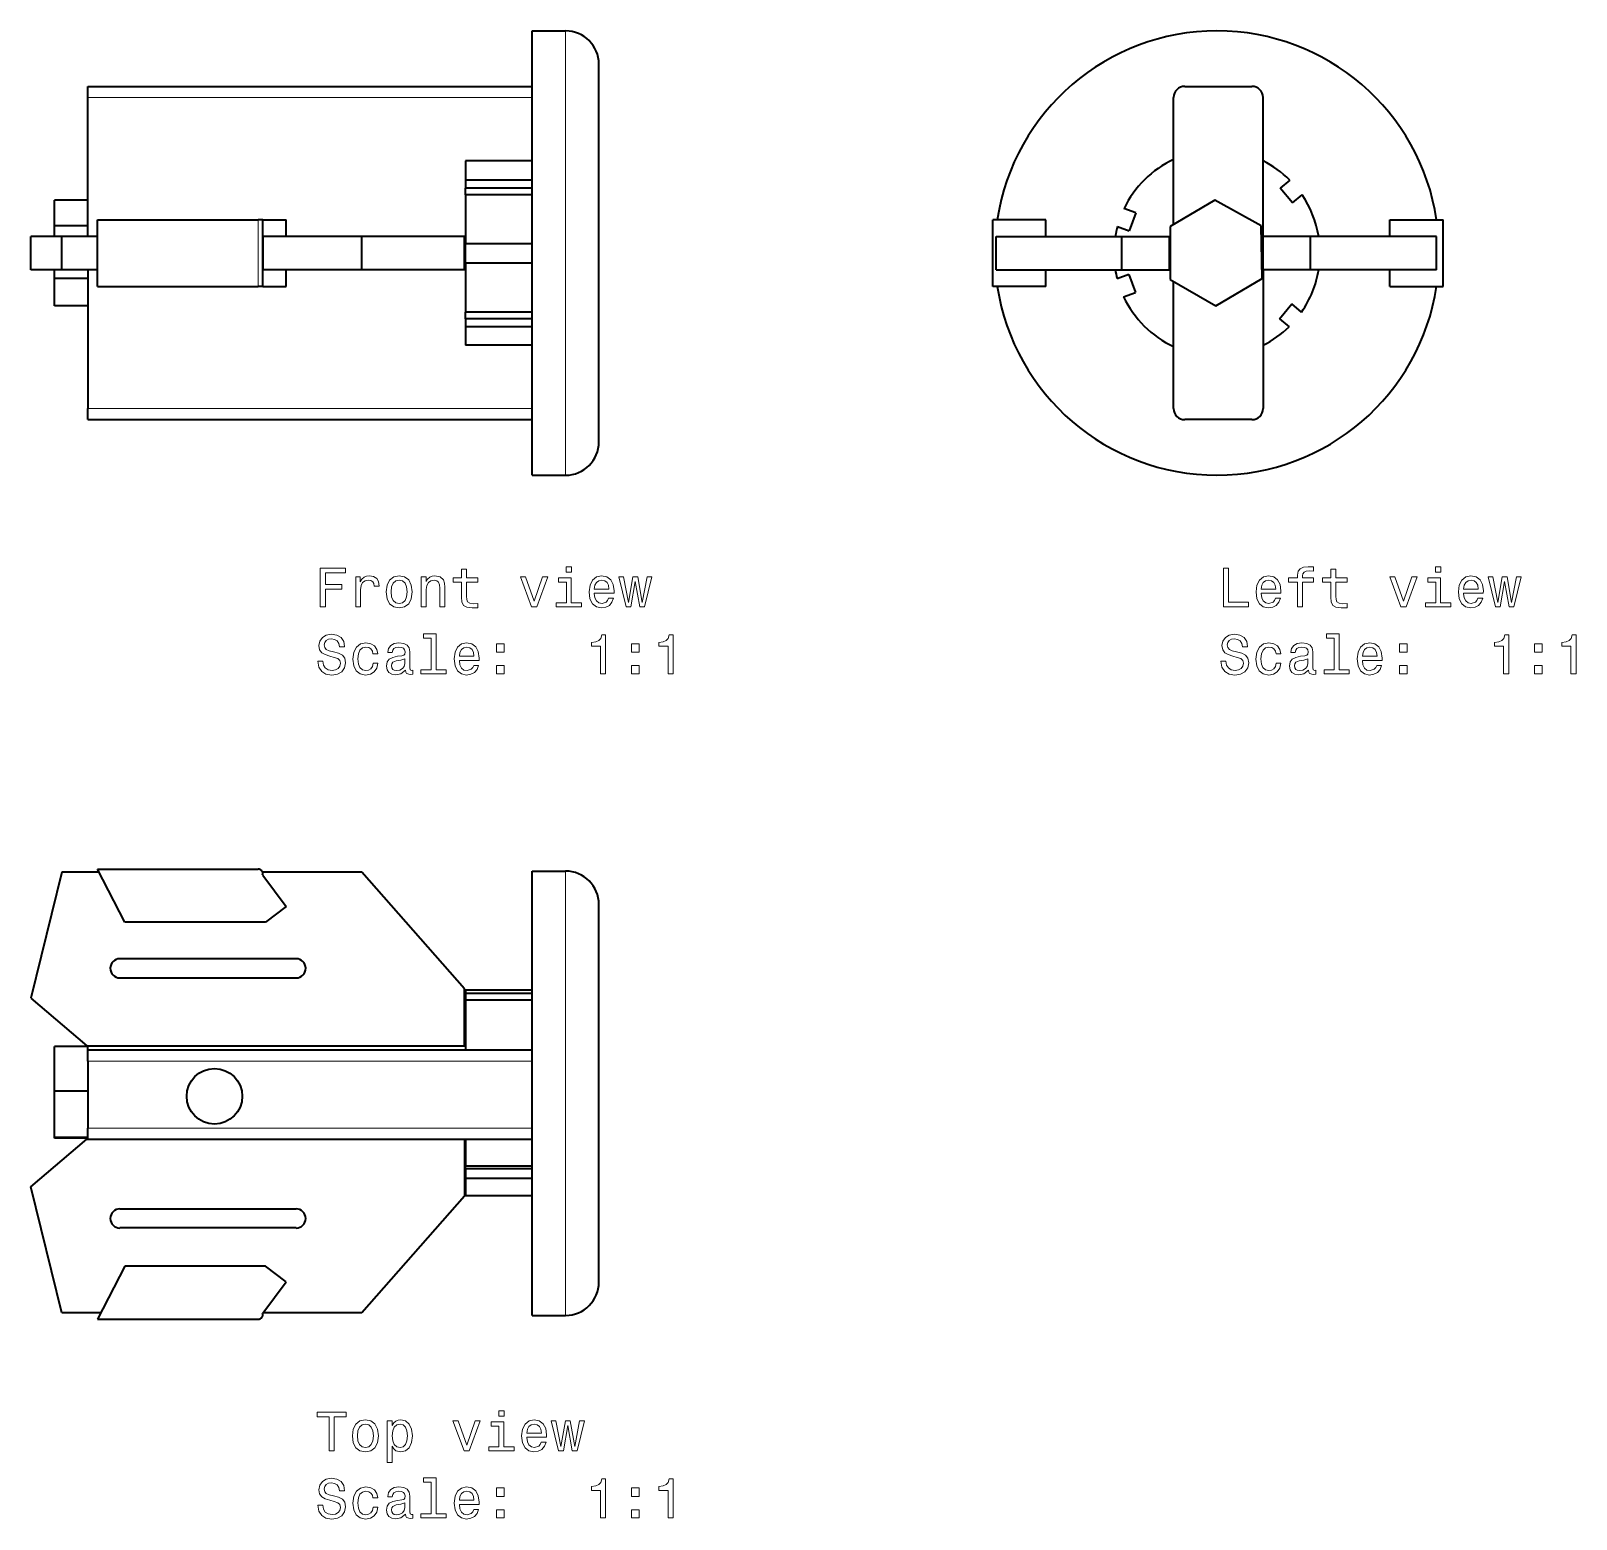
# Model space of a CAD drawing. Extents: x 569 to 708, y 307 to 440.
import ezdxf

# ---------------------------------------------------------------- set-up
doc = ezdxf.new("R2010")
doc.units = 0

msp = doc.modelspace()

# ---------------------------------------------------------------- linework, layer by layer
at = {"color": 7, "lineweight": 35}
for p, q in [((614.07, 400.5), (614.07, 440.5)), ((620.07, 403.5), (620.07, 437.5)), ((574.07, 435.5), (614.07, 435.5)), ((574.07, 405.5), (614.07, 405.5)), ((614.07, 344.85), (614.07, 364.85)), ((573.97, 349.13), (607.96, 349.13)), ((574.07, 348.75), (614.07, 348.75)), ((614.07, 324.85), (614.07, 344.85)), ((574.07, 340.71), (614.07, 340.71))]:
    msp.add_line(p, q, dxfattribs=at)
at = {"color": 7, "lineweight": 35, "ltscale": 0.075}
for p, q in [((614.07, 440.5), (617.07, 440.5)), ((574.07, 425.25), (571.07, 425.25)), ((574.07, 422.95), (571.07, 422.95)), ((568.93, 419), (568.93, 422)), ((568.93, 419), (568.93, 422)), ((571.73, 419), (571.73, 422)), ((589.82, 422), (589.82, 419)), ((598.72, 419), (598.72, 422)), ((607.96, 419), (607.96, 422)), ((655.82, 419), (655.82, 422)), ((667.16, 419), (667.16, 422)), ((671.43, 419), (671.43, 422)), ((679.86, 419), (679.86, 422)), ((684.13, 419), (684.13, 422)), ((695.47, 419), (695.47, 422)), ((574.07, 418.2), (571.07, 418.2)), ((574.07, 415.75), (571.07, 415.75)), ((614.07, 400.5), (617.07, 400.5)), ((614.07, 364.85), (617.07, 364.85)), ((574.07, 349.07), (571.07, 349.07)), ((574.07, 345.04), (571.07, 345.04)), ((574.07, 340.88), (571.07, 340.88)), ((574.07, 340.8), (571.07, 340.8)), ((614.07, 324.85), (617.07, 324.85))]:
    msp.add_line(p, q, dxfattribs=at)
at = {"color": 7, "lineweight": 13}
for p, q in [((617.07, 400.5), (617.07, 440.5)), ((574.07, 434.5), (614.07, 434.5)), ((574.07, 406.5), (614.07, 406.5)), ((617.07, 344.85), (617.07, 364.85)), ((574.07, 347.75), (614.07, 347.75)), ((617.07, 324.85), (617.07, 344.85)), ((574.07, 341.71), (614.07, 341.71))]:
    msp.add_line(p, q, dxfattribs=at)
at = {"color": 7, "lineweight": 35, "ltscale": 0.025}
for p, q in [((574.07, 434.5), (574.07, 435.5)), ((574.07, 405.5), (574.07, 406.5)), ((574.07, 347.75), (574.07, 348.75)), ((574.07, 340.71), (574.07, 341.71))]:
    msp.add_line(p, q, dxfattribs=at)
at = {"color": 7, "lineweight": 35, "ltscale": 0.151184}
for p, q in [((672.81, 435.5), (678.86, 435.5)), ((678.86, 405.5), (672.81, 405.5))]:
    msp.add_line(p, q, dxfattribs=at)
at = {"color": 7, "lineweight": 35, "ltscale": 0.3125}
for p, q in [((574.07, 422), (574.07, 434.5)), ((679.86, 422), (679.86, 434.5)), ((574.07, 419), (574.07, 406.5)), ((679.86, 419), (679.86, 406.5))]:
    msp.add_line(p, q, dxfattribs=at)
at = {"color": 7, "lineweight": 35, "ltscale": 0.285873}
msp.add_line((671.81, 423.07), (671.81, 434.5), dxfattribs=at)
at = {"color": 7, "lineweight": 35, "ltscale": 0.15}
for p, q in [((614.07, 428.8), (608.07, 428.8)), ((614.07, 427.07), (608.07, 427.07)), ((614.07, 426.34), (608.07, 426.34)), ((614.07, 425.74), (608.07, 425.74)), ((574.92, 417.5), (574.92, 423.5)), ((589.82, 417.5), (589.82, 423.5)), ((655.53, 417.5), (655.53, 423.5)), ((696.06, 417.5), (696.06, 423.5)), ((614.07, 421.32), (608.07, 421.32)), ((614.07, 419.59), (608.07, 419.59)), ((614.07, 415.19), (608.07, 415.19)), ((614.07, 414.59), (608.07, 414.59)), ((614.07, 413.87), (608.07, 413.87)), ((614.07, 412.2), (608.07, 412.2)), ((614.07, 354.14), (608.07, 354.14)), ((614.07, 353.82), (608.07, 353.82)), ((614.07, 353.22), (608.07, 353.22)), ((614.07, 338.3), (608.07, 338.3)), ((614.07, 338.06), (608.07, 338.06)), ((614.07, 337.19), (608.07, 337.19)), ((614.07, 335.61), (608.07, 335.61))]:
    msp.add_line(p, q, dxfattribs=at)
at = {"color": 7, "lineweight": 35, "ltscale": 0.043261}
msp.add_line((608.07, 428.8), (608.07, 427.07), dxfattribs=at)
at = {"color": 7, "lineweight": 35, "ltscale": 0.018269}
msp.add_line((608.07, 427.07), (608.07, 426.34), dxfattribs=at)
at = {"color": 7, "lineweight": 35, "ltscale": 0.028422}
msp.add_line((682.27, 427.07), (681.39, 426.34), dxfattribs=at)
at = {"color": 7, "lineweight": 35, "ltscale": 0.015009}
msp.add_line((608.07, 425.74), (608.07, 426.34), dxfattribs=at)
at = {"color": 7, "lineweight": 35, "ltscale": 0.110474}
msp.add_line((608.07, 425.74), (608.07, 421.32), dxfattribs=at)
at = {"color": 7, "lineweight": 35, "ltscale": 0.043278}
for p, q in [((682.51, 425.02), (681.39, 426.34)), ((608.07, 419.59), (608.07, 421.32)), ((681.34, 414.59), (682.45, 415.92))]:
    msp.add_line(p, q, dxfattribs=at)
at = {"color": 7, "lineweight": 35, "ltscale": 0.028228}
for p, q in [((682.51, 425.02), (683.37, 425.74)), ((667.78, 418.58), (666.72, 418.19)), ((681.34, 414.59), (682.21, 413.87))]:
    msp.add_line(p, q, dxfattribs=at)
at = {"color": 7, "lineweight": 35, "ltscale": 0.057575}
msp.add_line((571.07, 422.95), (571.07, 425.25), dxfattribs=at)
at = {"color": 7, "lineweight": 35, "ltscale": 0.028227}
msp.add_line((668.4, 424.13), (667.34, 424.51), dxfattribs=at)
at = {"color": 7, "lineweight": 35, "ltscale": 0.117008}
msp.add_line((675.52, 425.25), (671.49, 422.88), dxfattribs=at)
at = {"color": 7, "lineweight": 35, "ltscale": 0.118858}
for p, q in [((679.68, 422.95), (675.52, 425.25)), ((679.77, 418.2), (679.68, 422.95)), ((671.49, 422.88), (671.49, 418.12))]:
    msp.add_line(p, q, dxfattribs=at)
at = {"color": 7, "lineweight": 35, "ltscale": 0.023763}
msp.add_line((571.07, 422), (571.07, 422.95), dxfattribs=at)
at = {"color": 7, "lineweight": 35, "ltscale": 0.361723}
for p, q in [((574.92, 423.5), (589.38, 423.5)), ((574.92, 417.5), (589.38, 417.5)), ((574.92, 365.03), (589.38, 365.03)), ((574.92, 324.51), (589.38, 324.51))]:
    msp.add_line(p, q, dxfattribs=at)
at = {"color": 7, "lineweight": 13, "ltscale": 0.15}
msp.add_line((589.38, 417.5), (589.38, 423.5), dxfattribs=at)
at = {"color": 7, "lineweight": 35, "ltscale": 0.010832}
for p, q in [((589.82, 423.5), (589.38, 423.5)), ((589.82, 417.5), (589.38, 417.5))]:
    msp.add_line(p, q, dxfattribs=at)
at = {"color": 7, "lineweight": 35, "ltscale": 0.052556}
for p, q in [((589.82, 423.5), (591.92, 423.5)), ((589.82, 417.5), (591.92, 417.5))]:
    msp.add_line(p, q, dxfattribs=at)
at = {"color": 7, "lineweight": 35, "ltscale": 0.0375}
for p, q in [((591.92, 422), (591.92, 423.5)), ((660.31, 422), (660.31, 423.5)), ((691.28, 422), (691.28, 423.5)), ((591.92, 417.5), (591.92, 419)), ((660.31, 417.5), (660.31, 419)), ((691.28, 417.5), (691.28, 419))]:
    msp.add_line(p, q, dxfattribs=at)
at = {"color": 7, "lineweight": 35, "ltscale": 0.119443}
for p, q in [((660.31, 423.5), (655.53, 423.5)), ((660.31, 417.5), (655.53, 417.5))]:
    msp.add_line(p, q, dxfattribs=at)
at = {"color": 7, "lineweight": 35, "ltscale": 0.028421}
for p, q in [((666.74, 422.89), (667.81, 422.5)), ((667.31, 416.56), (668.37, 416.95)), ((683.32, 415.19), (682.45, 415.92))]:
    msp.add_line(p, q, dxfattribs=at)
at = {"color": 7, "lineweight": 35, "ltscale": 0.043277}
for p, q in [((668.4, 424.13), (667.81, 422.5)), ((667.78, 418.58), (668.37, 416.95))]:
    msp.add_line(p, q, dxfattribs=at)
at = {"color": 7, "lineweight": 35, "ltscale": 0.119444}
for p, q in [((691.28, 423.5), (696.06, 423.5)), ((691.28, 417.5), (696.06, 417.5))]:
    msp.add_line(p, q, dxfattribs=at)
at = {"color": 7, "lineweight": 35, "ltscale": 0.069991}
for p, q in [((571.73, 422), (568.93, 422)), ((571.73, 419), (568.93, 419))]:
    msp.add_line(p, q, dxfattribs=at)
at = {"color": 7, "lineweight": 35, "ltscale": 0.079524}
for p, q in [((574.92, 422), (571.73, 422)), ((574.92, 419), (571.73, 419))]:
    msp.add_line(p, q, dxfattribs=at)
at = {"color": 7, "lineweight": 35, "ltscale": 0.222462}
for p, q in [((598.72, 422), (589.82, 422)), ((598.72, 419), (589.82, 419)), ((598.72, 325.09), (589.82, 325.09))]:
    msp.add_line(p, q, dxfattribs=at)
at = {"color": 7, "lineweight": 35, "ltscale": 0.230966}
for p, q in [((607.96, 422), (598.72, 422)), ((607.96, 419), (598.72, 419))]:
    msp.add_line(p, q, dxfattribs=at)
at = {"color": 7, "lineweight": 35, "ltscale": 0.283424}
for p, q in [((655.82, 422), (667.16, 422)), ((695.47, 422), (684.13, 422)), ((655.82, 419), (667.16, 419)), ((695.47, 419), (684.13, 419))]:
    msp.add_line(p, q, dxfattribs=at)
at = {"color": 7, "lineweight": 35, "ltscale": 0.10688}
for p, q in [((667.16, 422), (671.43, 422)), ((684.13, 422), (679.86, 422)), ((667.16, 419), (671.43, 419)), ((684.13, 419), (679.86, 419))]:
    msp.add_line(p, q, dxfattribs=at)
at = {"color": 7, "lineweight": 35, "ltscale": 0.020075}
msp.add_line((571.07, 418.2), (571.07, 419), dxfattribs=at)
at = {"color": 7, "lineweight": 35, "ltscale": 0.110115}
msp.add_line((608.07, 419.59), (608.07, 415.19), dxfattribs=at)
at = {"color": 7, "lineweight": 35, "ltscale": 0.061282}
msp.add_line((571.07, 415.75), (571.07, 418.2), dxfattribs=at)
at = {"color": 7, "lineweight": 35, "ltscale": 0.118857}
msp.add_line((671.49, 418.12), (675.61, 415.75), dxfattribs=at)
at = {"color": 7, "lineweight": 35, "ltscale": 0.28597}
msp.add_line((671.81, 406.5), (671.81, 417.94), dxfattribs=at)
at = {"color": 7, "lineweight": 35, "ltscale": 0.120698}
msp.add_line((675.61, 415.75), (679.77, 418.2), dxfattribs=at)
at = {"color": 7, "lineweight": 35, "ltscale": 0.014883}
msp.add_line((608.07, 414.59), (608.07, 415.19), dxfattribs=at)
at = {"color": 7, "lineweight": 35, "ltscale": 0.018145}
msp.add_line((608.07, 414.59), (608.07, 413.87), dxfattribs=at)
at = {"color": 7, "lineweight": 35, "ltscale": 0.041801}
msp.add_line((608.07, 413.87), (608.07, 412.2), dxfattribs=at)
at = {"color": 7, "lineweight": 35, "ltscale": 0.291938}
for p, q in [((571.73, 364.75), (568.93, 353.41)), ((571.73, 325.09), (568.93, 336.43))]:
    msp.add_line(p, q, dxfattribs=at)
at = {"color": 7, "lineweight": 35, "ltscale": 0.083244}
msp.add_line((575.06, 364.75), (571.73, 364.75), dxfattribs=at)
at = {"color": 7, "lineweight": 35, "ltscale": 0.13449}
for p, q in [((577.39, 360.26), (574.92, 365.03)), ((577.39, 329.29), (574.92, 324.51))]:
    msp.add_line(p, q, dxfattribs=at)
at = {"color": 7, "lineweight": 35, "ltscale": 0.22325}
msp.add_line((598.72, 364.75), (589.79, 364.75), dxfattribs=at)
at = {"color": 7, "lineweight": 35, "ltscale": 0.088156}
for p, q in [((589.8, 364.48), (591.92, 361.66)), ((589.8, 325.06), (591.92, 327.88))]:
    msp.add_line(p, q, dxfattribs=at)
at = {"color": 7, "lineweight": 35, "ltscale": 0.349631}
for p, q in [((607.96, 354.25), (598.72, 364.75)), ((607.96, 335.59), (598.72, 325.09))]:
    msp.add_line(p, q, dxfattribs=at)
at = {"color": 7, "lineweight": 35, "ltscale": 0.425}
for p, q in [((620.07, 344.85), (620.07, 361.85)), ((620.07, 327.85), (620.07, 344.85))]:
    msp.add_line(p, q, dxfattribs=at)
at = {"color": 7, "lineweight": 35, "ltscale": 0.058477}
for p, q in [((591.92, 361.66), (590.05, 360.26)), ((591.92, 327.88), (590.05, 329.29))]:
    msp.add_line(p, q, dxfattribs=at)
at = {"color": 7, "lineweight": 35, "ltscale": 0.316562}
for p, q in [((590.05, 360.26), (577.39, 360.26)), ((590.05, 329.29), (577.39, 329.29))]:
    msp.add_line(p, q, dxfattribs=at)
at = {"color": 7, "lineweight": 35, "ltscale": 0.396794}
for p, q in [((592.81, 356.96), (576.94, 356.96)), ((576.94, 355.24), (592.81, 355.24)), ((576.94, 334.44), (592.81, 334.44)), ((592.81, 332.72), (576.94, 332.72))]:
    msp.add_line(p, q, dxfattribs=at)
at = {"color": 7, "lineweight": 35, "ltscale": 0.165212}
for p, q in [((568.93, 353.41), (573.97, 349.13)), ((568.93, 336.43), (573.97, 340.71))]:
    msp.add_line(p, q, dxfattribs=at)
at = {"color": 7, "lineweight": 35, "ltscale": 0.127823}
for p, q in [((607.96, 349.13), (607.96, 354.25)), ((607.96, 340.71), (607.96, 335.59))]:
    msp.add_line(p, q, dxfattribs=at)
at = {"color": 7, "lineweight": 35, "ltscale": 0.007809}
msp.add_line((608.07, 354.14), (608.07, 353.82), dxfattribs=at)
at = {"color": 7, "lineweight": 35, "ltscale": 0.014983}
msp.add_line((608.07, 353.82), (608.07, 353.22), dxfattribs=at)
at = {"color": 7, "lineweight": 35, "ltscale": 0.111731}
msp.add_line((608.07, 353.22), (608.07, 348.75), dxfattribs=at)
at = {"color": 7, "lineweight": 35, "ltscale": 0.100804}
msp.add_line((571.07, 345.04), (571.07, 349.07), dxfattribs=at)
at = {"color": 7, "lineweight": 35, "ltscale": 0.00797}
msp.add_line((574.07, 348.75), (574.07, 349.07), dxfattribs=at)
at = {"color": 7, "lineweight": 35, "ltscale": 0.151183}
msp.add_line((574.07, 347.75), (574.07, 341.71), dxfattribs=at)
at = {"color": 7, "lineweight": 35, "ltscale": 0.103982}
msp.add_line((571.07, 340.88), (571.07, 345.04), dxfattribs=at)
at = {"color": 7, "lineweight": 35, "ltscale": 0.002129}
msp.add_line((571.07, 340.8), (571.07, 340.88), dxfattribs=at)
at = {"color": 7, "lineweight": 35, "ltscale": 0.002293}
msp.add_line((573.97, 340.71), (574.07, 340.71), dxfattribs=at)
at = {"color": 7, "lineweight": 35, "ltscale": 0.060163}
msp.add_line((608.07, 340.71), (608.07, 338.3), dxfattribs=at)
at = {"color": 7, "lineweight": 35, "ltscale": 0.006047}
msp.add_line((608.07, 338.06), (608.07, 338.3), dxfattribs=at)
at = {"color": 7, "lineweight": 35, "ltscale": 0.021623}
msp.add_line((608.07, 338.06), (608.07, 337.19), dxfattribs=at)
at = {"color": 7, "lineweight": 35, "ltscale": 0.039651}
msp.add_line((608.07, 337.19), (608.07, 335.61), dxfattribs=at)
at = {"color": 7, "lineweight": 35, "ltscale": 0.087088}
msp.add_line((575.22, 325.09), (571.73, 325.09), dxfattribs=at)
at = {"color": 7, "lineweight": 13}
for points in [[(594.98, 388.64), (595.45, 388.64), (595.45, 390.25), (596.93, 390.25), (596.93, 390.67), (595.45, 390.67), (595.45, 391.72), (597.26, 391.72), (597.26, 392.14), (594.98, 392.14)], [(598.18, 388.64), (598.62, 388.64), (598.62, 390.19), (598.67, 390.56), (598.8, 390.83), (599.02, 390.99), (599.32, 391.05), (599.54, 391.01), (599.71, 390.91), (599.81, 390.74), (599.85, 390.51), (600.29, 390.51), (600.23, 390.92), (600.07, 391.21), (599.79, 391.39), (599.41, 391.45), (599.15, 391.41), (598.93, 391.31), (598.74, 391.13), (598.58, 390.9), (598.58, 391.35), (598.18, 391.35)], [(600.91, 389.99), (601, 389.38), (601.23, 388.93), (601.6, 388.64), (602.09, 388.55), (602.58, 388.64), (602.95, 388.92), (603.18, 389.37), (603.27, 389.99), (603.18, 390.61), (602.95, 391.07), (602.58, 391.35), (602.09, 391.45), (601.6, 391.35), (601.23, 391.06), (601, 390.61)], [(601.37, 390), (601.41, 390.45), (601.56, 390.78), (601.78, 390.98), (602.09, 391.05), (602.39, 390.98), (602.62, 390.79), (602.76, 390.45), (602.81, 390), (602.76, 389.54), (602.62, 389.21), (602.39, 389.01), (602.09, 388.94), (601.78, 389.01), (601.56, 389.21), (601.41, 389.54)], [(604.08, 388.64), (604.53, 388.64), (604.53, 390.21), (604.57, 390.56), (604.72, 390.83), (604.94, 390.99), (605.25, 391.05), (605.49, 391), (605.64, 390.86), (605.72, 390.64), (605.74, 390.33), (605.74, 388.64), (606.19, 388.64), (606.19, 390.42), (606.16, 390.78), (606.07, 391.08), (605.78, 391.35), (605.31, 391.45), (605.06, 391.41), (604.84, 391.32), (604.65, 391.15), (604.51, 390.94), (604.51, 391.35), (604.08, 391.35)], [(607.71, 390.88), (607.71, 389.53), (607.74, 389.09), (607.88, 388.78), (608.17, 388.61), (608.65, 388.55), (609.17, 388.57), (609.17, 388.96), (608.79, 388.93), (608.44, 388.97), (608.25, 389.09), (608.17, 389.3), (608.16, 389.6), (608.16, 390.88), (609.17, 390.88), (609.17, 391.26), (608.16, 391.26), (608.16, 392.05), (607.71, 392.05), (607.71, 391.26), (606.95, 391.26), (606.95, 390.88)], [(614, 388.64), (614.47, 388.64), (615.46, 391.35), (615, 391.35), (614.24, 389.17), (613.46, 391.35), (613, 391.35)], [(617.58, 389.02), (617.58, 391.26), (616.44, 391.26), (616.44, 390.88), (617.14, 390.88), (617.14, 389.02), (616.23, 389.02), (616.23, 388.64), (618.5, 388.64), (618.5, 389.02)], [(617.6, 392.26), (617.13, 392.26), (617.13, 391.76), (617.6, 391.76)], [(619.65, 389.87), (621.43, 389.87), (621.43, 390.08), (621.35, 390.66), (621.13, 391.09), (620.78, 391.35), (620.31, 391.45), (619.85, 391.35), (619.49, 391.06), (619.27, 390.61), (619.19, 390), (619.26, 389.38), (619.49, 388.93), (619.84, 388.64), (620.29, 388.55), (620.68, 388.61), (621.01, 388.78), (621.24, 389.06), (621.38, 389.42), (620.94, 389.42), (620.85, 389.22), (620.72, 389.07), (620.35, 388.95), (620.06, 389), (619.84, 389.18), (619.7, 389.47), (619.65, 389.85)], [(619.65, 390.24), (619.71, 390.59), (619.84, 390.85), (620.05, 391), (620.32, 391.06), (620.59, 391), (620.8, 390.85), (620.92, 390.59), (620.97, 390.24)], [(622.94, 388.64), (623.34, 390.94), (623.75, 388.64), (624.17, 388.64), (624.84, 391.35), (624.41, 391.35), (623.96, 389.05), (623.56, 391.35), (623.12, 391.35), (622.72, 389.05), (622.27, 391.35), (621.85, 391.35), (622.52, 388.64)], [(676.29, 388.64), (678.54, 388.64), (678.54, 389.07), (676.75, 389.07), (676.75, 392.14), (676.29, 392.14)], [(679.69, 389.87), (681.47, 389.87), (681.47, 390.08), (681.39, 390.66), (681.17, 391.09), (680.82, 391.35), (680.35, 391.45), (679.89, 391.35), (679.54, 391.06), (679.31, 390.61), (679.23, 390), (679.3, 389.38), (679.53, 388.93), (679.88, 388.64), (680.33, 388.55), (680.73, 388.61), (681.05, 388.78), (681.29, 389.06), (681.42, 389.42), (680.98, 389.42), (680.89, 389.22), (680.76, 389.07), (680.39, 388.95), (680.1, 389), (679.88, 389.18), (679.74, 389.47), (679.69, 389.85)], [(679.69, 390.24), (679.75, 390.59), (679.88, 390.85), (680.09, 391), (680.36, 391.06), (680.63, 391), (680.84, 390.85), (680.96, 390.59), (681.01, 390.24)], [(682.95, 390.88), (682.95, 388.64), (683.4, 388.64), (683.4, 390.88), (684.41, 390.88), (684.41, 391.26), (683.4, 391.26), (683.4, 391.43), (683.43, 391.63), (683.55, 391.77), (683.75, 391.85), (684.03, 391.88), (684.41, 391.86), (684.41, 392.24), (683.93, 392.26), (683.49, 392.22), (683.19, 392.08), (683.01, 391.85), (682.95, 391.51), (682.95, 391.26), (682.14, 391.26), (682.14, 390.88)], [(685.97, 390.88), (685.97, 389.53), (686, 389.09), (686.14, 388.78), (686.42, 388.61), (686.9, 388.55), (687.43, 388.57), (687.43, 388.96), (687.04, 388.93), (686.7, 388.97), (686.51, 389.09), (686.43, 389.3), (686.41, 389.6), (686.41, 390.88), (687.43, 390.88), (687.43, 391.26), (686.41, 391.26), (686.41, 392.05), (685.97, 392.05), (685.97, 391.26), (685.2, 391.26), (685.2, 390.88)], [(692.26, 388.64), (692.73, 388.64), (693.72, 391.35), (693.26, 391.35), (692.5, 389.17), (691.72, 391.35), (691.26, 391.35)], [(695.84, 389.02), (695.84, 391.26), (694.7, 391.26), (694.7, 390.88), (695.4, 390.88), (695.4, 389.02), (694.49, 389.02), (694.49, 388.64), (696.76, 388.64), (696.76, 389.02)], [(695.86, 392.26), (695.39, 392.26), (695.39, 391.76), (695.86, 391.76)], [(697.91, 389.87), (699.68, 389.87), (699.69, 390.08), (699.61, 390.66), (699.39, 391.09), (699.03, 391.35), (698.56, 391.45), (698.1, 391.35), (697.75, 391.06), (697.52, 390.61), (697.44, 390), (697.52, 389.38), (697.75, 388.93), (698.09, 388.64), (698.55, 388.55), (698.94, 388.61), (699.26, 388.78), (699.5, 389.06), (699.64, 389.42), (699.2, 389.42), (699.11, 389.22), (698.98, 389.07), (698.6, 388.95), (698.32, 389), (698.1, 389.18), (697.96, 389.47), (697.91, 389.85)], [(697.91, 390.24), (697.96, 390.59), (698.1, 390.85), (698.31, 391), (698.58, 391.06), (698.85, 391), (699.05, 390.85), (699.18, 390.59), (699.22, 390.24)], [(701.2, 388.64), (701.6, 390.94), (702, 388.64), (702.43, 388.64), (703.09, 391.35), (702.66, 391.35), (702.21, 389.05), (701.82, 391.35), (701.38, 391.35), (700.98, 389.05), (700.53, 391.35), (700.11, 391.35), (700.77, 388.64)], [(595.22, 383.75), (594.76, 383.75), (594.86, 383.22), (595.12, 382.82), (595.5, 382.59), (596.03, 382.5), (596.55, 382.58), (596.94, 382.8), (597.18, 383.15), (597.27, 383.61), (597.2, 384.02), (596.99, 384.29), (596.64, 384.47), (596.18, 384.6), (595.79, 384.69), (595.53, 384.81), (595.39, 384.97), (595.34, 385.22), (595.39, 385.45), (595.52, 385.62), (595.72, 385.73), (596, 385.77), (596.28, 385.72), (596.5, 385.59), (596.65, 385.36), (596.72, 385.05), (597.18, 385.05), (597.18, 385.06), (597.1, 385.54), (596.86, 385.89), (596.49, 386.11), (595.98, 386.19), (595.53, 386.11), (595.18, 385.9), (594.95, 385.57), (594.87, 385.15), (594.93, 384.77), (595.13, 384.51), (595.43, 384.34), (595.84, 384.21), (596.25, 384.09), (596.56, 383.98), (596.74, 383.82), (596.81, 383.56), (596.75, 383.29), (596.59, 383.09), (596.36, 382.96), (596.05, 382.92), (595.71, 382.98), (595.44, 383.14), (595.28, 383.4)], [(599.73, 384.41), (600.17, 384.41), (600.08, 384.81), (599.87, 385.13), (599.53, 385.32), (599.09, 385.4), (598.61, 385.3), (598.24, 385.02), (598.01, 384.56), (597.92, 383.94), (598, 383.33), (598.23, 382.88), (598.59, 382.6), (599.07, 382.5), (599.51, 382.58), (599.85, 382.79), (600.08, 383.12), (600.18, 383.56), (599.76, 383.56), (599.68, 383.28), (599.54, 383.07), (599.34, 382.94), (599.09, 382.9), (598.78, 382.96), (598.56, 383.17), (598.42, 383.49), (598.38, 383.96), (598.42, 384.41), (598.56, 384.74), (598.79, 384.94), (599.09, 385.01), (599.35, 384.97), (599.55, 384.85), (599.68, 384.66)], [(602.65, 382.95), (602.65, 382.93), (602.68, 382.76), (602.76, 382.64), (603.07, 382.55), (603.32, 382.59), (603.32, 382.93), (603.21, 382.91), (603.07, 382.98), (603.05, 383.18), (603.05, 384.58), (602.99, 384.94), (602.81, 385.19), (602.5, 385.35), (602.07, 385.4), (601.65, 385.34), (601.33, 385.17), (601.14, 384.9), (601.07, 384.55), (601.07, 384.52), (601.47, 384.52), (601.51, 384.73), (601.62, 384.88), (601.8, 384.97), (602.05, 385.01), (602.3, 384.98), (602.48, 384.91), (602.58, 384.78), (602.62, 384.59), (602.6, 384.38), (602.52, 384.28), (602.32, 384.23), (601.94, 384.19), (601.51, 384.09), (601.2, 383.93), (601.02, 383.68), (600.96, 383.31), (601.01, 382.97), (601.17, 382.73), (601.42, 382.57), (601.77, 382.52), (602.24, 382.62)], [(604.96, 385.84), (604.96, 382.97), (604.05, 382.97), (604.05, 382.6), (606.32, 382.6), (606.32, 382.97), (605.41, 382.97), (605.41, 386.22), (604.27, 386.22), (604.27, 385.84)], [(607.51, 383.82), (609.28, 383.82), (609.29, 384.03), (609.21, 384.61), (608.98, 385.04), (608.63, 385.3), (608.16, 385.4), (607.7, 385.3), (607.35, 385.02), (607.12, 384.56), (607.04, 383.95), (607.12, 383.33), (607.35, 382.88), (607.69, 382.6), (608.15, 382.5), (608.54, 382.57), (608.86, 382.74), (609.1, 383.01), (609.24, 383.37), (608.8, 383.37), (608.71, 383.17), (608.58, 383.02), (608.2, 382.9), (607.91, 382.95), (607.7, 383.13), (607.56, 383.42), (607.51, 383.81)], [(620.22, 382.6), (620.67, 382.6), (620.67, 386.12), (620.33, 386.12), (620.24, 385.81), (620.06, 385.61), (619.78, 385.49), (619.4, 385.45), (619.4, 385.09), (620.22, 385.09)], [(626.29, 382.6), (626.75, 382.6), (626.75, 386.12), (626.4, 386.12), (626.31, 385.81), (626.13, 385.61), (625.85, 385.49), (625.47, 385.45), (625.47, 385.09), (626.29, 385.09)], [(676.51, 383.75), (676.06, 383.75), (676.16, 383.22), (676.41, 382.82), (676.8, 382.59), (677.32, 382.5), (677.84, 382.58), (678.23, 382.8), (678.48, 383.15), (678.57, 383.61), (678.49, 384.02), (678.28, 384.29), (677.94, 384.47), (677.48, 384.6), (677.08, 384.69), (676.83, 384.81), (676.68, 384.97), (676.64, 385.22), (676.68, 385.45), (676.81, 385.62), (677.01, 385.73), (677.29, 385.77), (677.57, 385.72), (677.8, 385.59), (677.94, 385.36), (678.01, 385.05), (678.47, 385.05), (678.47, 385.06), (678.39, 385.54), (678.15, 385.89), (677.78, 386.11), (677.28, 386.19), (676.82, 386.11), (676.47, 385.9), (676.24, 385.57), (676.16, 385.15), (676.23, 384.77), (676.42, 384.51), (676.72, 384.34), (677.13, 384.21), (677.54, 384.09), (677.85, 383.98), (678.04, 383.82), (678.1, 383.56), (678.04, 383.29), (677.89, 383.09), (677.65, 382.96), (677.34, 382.92), (677, 382.98), (676.74, 383.14), (676.57, 383.4)], [(681.03, 384.41), (681.47, 384.41), (681.38, 384.81), (681.16, 385.13), (680.82, 385.32), (680.38, 385.4), (679.9, 385.3), (679.53, 385.02), (679.3, 384.56), (679.22, 383.94), (679.29, 383.33), (679.52, 382.88), (679.88, 382.6), (680.37, 382.5), (680.8, 382.58), (681.14, 382.79), (681.37, 383.12), (681.47, 383.56), (681.05, 383.56), (680.97, 383.28), (680.83, 383.07), (680.63, 382.94), (680.38, 382.9), (680.08, 382.96), (679.85, 383.17), (679.72, 383.49), (679.67, 383.96), (679.72, 384.41), (679.86, 384.74), (680.09, 384.94), (680.38, 385.01), (680.65, 384.97), (680.84, 384.85), (680.97, 384.66)], [(683.95, 382.95), (683.95, 382.93), (683.97, 382.76), (684.05, 382.64), (684.37, 382.55), (684.61, 382.59), (684.61, 382.93), (684.51, 382.91), (684.37, 382.98), (684.34, 383.18), (684.34, 384.58), (684.28, 384.94), (684.1, 385.19), (683.8, 385.35), (683.36, 385.4), (682.94, 385.34), (682.63, 385.17), (682.43, 384.9), (682.36, 384.55), (682.36, 384.52), (682.76, 384.52), (682.8, 384.73), (682.91, 384.88), (683.09, 384.97), (683.35, 385.01), (683.6, 384.98), (683.77, 384.91), (683.88, 384.78), (683.91, 384.59), (683.89, 384.38), (683.81, 384.28), (683.61, 384.23), (683.23, 384.19), (682.8, 384.09), (682.49, 383.93), (682.31, 383.68), (682.25, 383.31), (682.3, 382.97), (682.46, 382.73), (682.71, 382.57), (683.06, 382.52), (683.53, 382.62)], [(686.26, 385.84), (686.26, 382.97), (685.35, 382.97), (685.35, 382.6), (687.61, 382.6), (687.61, 382.97), (686.7, 382.97), (686.7, 386.22), (685.56, 386.22), (685.56, 385.84)], [(688.8, 383.82), (690.58, 383.82), (690.58, 384.03), (690.5, 384.61), (690.28, 385.04), (689.92, 385.3), (689.46, 385.4), (689, 385.3), (688.64, 385.02), (688.42, 384.56), (688.34, 383.95), (688.41, 383.33), (688.64, 382.88), (688.99, 382.6), (689.44, 382.5), (689.83, 382.57), (690.16, 382.74), (690.39, 383.01), (690.53, 383.37), (690.09, 383.37), (690, 383.17), (689.87, 383.02), (689.5, 382.9), (689.21, 382.95), (688.99, 383.13), (688.85, 383.42), (688.8, 383.81)], [(701.51, 382.6), (701.97, 382.6), (701.97, 386.12), (701.62, 386.12), (701.53, 385.81), (701.35, 385.61), (701.08, 385.49), (700.69, 385.45), (700.69, 385.09), (701.51, 385.09)], [(707.58, 382.6), (708.04, 382.6), (708.04, 386.12), (707.7, 386.12), (707.61, 385.81), (707.42, 385.61), (707.15, 385.49), (706.76, 385.45), (706.76, 385.09), (707.58, 385.09)], [(602.6, 383.54), (602.54, 383.28), (602.38, 383.08), (602.14, 382.95), (601.84, 382.9), (601.65, 382.93), (601.52, 383.01), (601.43, 383.15), (601.4, 383.35), (601.42, 383.52), (601.51, 383.65), (601.83, 383.79), (602.24, 383.85), (602.6, 383.97)], [(607.51, 384.2), (607.56, 384.54), (607.7, 384.8), (607.9, 384.96), (608.18, 385.01), (608.44, 384.96), (608.65, 384.8), (608.78, 384.54), (608.82, 384.2)], [(610.85, 384.55), (611.55, 384.55), (611.55, 385.3), (610.85, 385.3)], [(622.99, 384.55), (623.69, 384.55), (623.69, 385.3), (622.99, 385.3)], [(683.9, 383.54), (683.84, 383.28), (683.68, 383.08), (683.43, 382.95), (683.14, 382.9), (682.94, 382.93), (682.81, 383.01), (682.72, 383.15), (682.7, 383.35), (682.72, 383.52), (682.8, 383.65), (683.12, 383.79), (683.53, 383.85), (683.9, 383.97)], [(688.8, 384.2), (688.86, 384.54), (688.99, 384.8), (689.2, 384.96), (689.47, 385.01), (689.74, 384.96), (689.94, 384.8), (690.07, 384.54), (690.12, 384.2)], [(692.14, 384.55), (692.84, 384.55), (692.84, 385.3), (692.14, 385.3)], [(704.29, 384.55), (704.98, 384.55), (704.98, 385.3), (704.29, 385.3)], [(610.85, 382.6), (611.55, 382.6), (611.55, 383.35), (610.85, 383.35)], [(622.99, 382.6), (623.69, 382.6), (623.69, 383.35), (622.99, 383.35)], [(692.14, 382.6), (692.84, 382.6), (692.84, 383.35), (692.14, 383.35)], [(704.29, 382.6), (704.98, 382.6), (704.98, 383.35), (704.29, 383.35)], [(595.79, 312.65), (596.25, 312.65), (596.25, 315.73), (597.31, 315.73), (597.31, 316.15), (594.72, 316.15), (594.72, 315.73), (595.79, 315.73)], [(611.53, 316.27), (611.06, 316.27), (611.06, 315.77), (611.53, 315.77)], [(597.88, 314.01), (597.96, 313.39), (598.19, 312.94), (598.56, 312.65), (599.05, 312.56), (599.54, 312.65), (599.91, 312.93), (600.14, 313.38), (600.23, 314.01), (600.14, 314.62), (599.91, 315.08), (599.54, 315.36), (599.05, 315.46), (598.56, 315.36), (598.19, 315.07), (597.96, 314.62)], [(598.33, 314.01), (598.38, 314.46), (598.52, 314.79), (598.75, 314.99), (599.05, 315.06), (599.36, 314.99), (599.58, 314.8), (599.72, 314.46), (599.78, 314.01), (599.72, 313.55), (599.58, 313.22), (599.36, 313.02), (599.05, 312.95), (598.75, 313.02), (598.52, 313.22), (598.38, 313.55)], [(601.46, 314.94), (601.46, 315.36), (601.02, 315.36), (601.02, 311.6), (601.46, 311.6), (601.46, 313.07), (601.62, 312.83), (601.8, 312.67), (602.24, 312.56), (602.66, 312.65), (603, 312.94), (603.21, 313.4), (603.3, 314.01), (603.21, 314.62), (603, 315.07), (602.66, 315.36), (602.24, 315.46), (602, 315.43), (601.79, 315.33), (601.62, 315.17)], [(602.17, 312.96), (601.87, 313.02), (601.65, 313.22), (601.52, 313.55), (601.47, 314.01), (601.52, 314.46), (601.65, 314.79), (601.87, 314.99), (602.17, 315.06), (602.44, 314.99), (602.65, 314.79), (602.79, 314.46), (602.84, 314.01), (602.79, 313.56), (602.65, 313.22), (602.44, 313.02)], [(607.93, 312.65), (608.4, 312.65), (609.39, 315.36), (608.93, 315.36), (608.17, 313.18), (607.39, 315.36), (606.93, 315.36)], [(611.51, 313.03), (611.51, 315.27), (610.37, 315.27), (610.37, 314.89), (611.07, 314.89), (611.07, 313.03), (610.16, 313.03), (610.16, 312.65), (612.43, 312.65), (612.43, 313.03)], [(613.58, 313.88), (615.35, 313.88), (615.36, 314.09), (615.28, 314.67), (615.06, 315.1), (614.7, 315.36), (614.23, 315.46), (613.78, 315.36), (613.42, 315.07), (613.2, 314.62), (613.11, 314.01), (613.19, 313.39), (613.42, 312.94), (613.77, 312.65), (614.22, 312.56), (614.61, 312.62), (614.94, 312.79), (615.17, 313.07), (615.31, 313.43), (614.87, 313.43), (614.78, 313.23), (614.65, 313.08), (614.27, 312.96), (613.99, 313.01), (613.77, 313.19), (613.63, 313.48), (613.58, 313.86)], [(613.58, 314.25), (613.63, 314.6), (613.77, 314.86), (613.98, 315.01), (614.25, 315.07), (614.52, 315.01), (614.72, 314.86), (614.85, 314.6), (614.89, 314.25)], [(616.87, 312.65), (617.27, 314.95), (617.67, 312.65), (618.1, 312.65), (618.76, 315.36), (618.33, 315.36), (617.89, 313.06), (617.49, 315.36), (617.05, 315.36), (616.65, 313.06), (616.2, 315.36), (615.78, 315.36), (616.44, 312.65)], [(604.96, 309.85), (604.96, 306.98), (604.05, 306.98), (604.05, 306.61), (606.32, 306.61), (606.32, 306.98), (605.41, 306.98), (605.41, 310.23), (604.27, 310.23), (604.27, 309.85)], [(595.22, 307.76), (594.76, 307.76), (594.86, 307.23), (595.12, 306.83), (595.5, 306.6), (596.03, 306.51), (596.55, 306.59), (596.94, 306.81), (597.18, 307.16), (597.27, 307.62), (597.2, 308.03), (596.99, 308.3), (596.64, 308.48), (596.18, 308.61), (595.79, 308.7), (595.53, 308.82), (595.39, 308.98), (595.34, 309.23), (595.39, 309.46), (595.52, 309.63), (595.72, 309.74), (596, 309.78), (596.28, 309.73), (596.5, 309.6), (596.65, 309.37), (596.72, 309.06), (597.18, 309.06), (597.18, 309.07), (597.1, 309.55), (596.86, 309.9), (596.49, 310.12), (595.98, 310.2), (595.53, 310.12), (595.18, 309.91), (594.95, 309.58), (594.87, 309.16), (594.93, 308.78), (595.13, 308.52), (595.43, 308.35), (595.84, 308.22), (596.25, 308.1), (596.56, 307.99), (596.74, 307.83), (596.81, 307.57), (596.75, 307.3), (596.59, 307.1), (596.36, 306.97), (596.05, 306.93), (595.71, 306.99), (595.44, 307.15), (595.28, 307.41)], [(599.73, 308.42), (600.17, 308.42), (600.08, 308.82), (599.87, 309.14), (599.53, 309.34), (599.09, 309.41), (598.61, 309.31), (598.24, 309.03), (598.01, 308.57), (597.92, 307.95), (598, 307.34), (598.23, 306.89), (598.59, 306.61), (599.07, 306.51), (599.51, 306.59), (599.85, 306.8), (600.08, 307.13), (600.18, 307.58), (599.76, 307.58), (599.68, 307.29), (599.54, 307.08), (599.34, 306.95), (599.09, 306.91), (598.78, 306.97), (598.56, 307.18), (598.42, 307.5), (598.38, 307.97), (598.42, 308.42), (598.56, 308.75), (598.79, 308.95), (599.09, 309.02), (599.35, 308.98), (599.55, 308.86), (599.68, 308.67)], [(602.65, 306.96), (602.65, 306.94), (602.68, 306.77), (602.76, 306.65), (603.07, 306.56), (603.32, 306.6), (603.32, 306.94), (603.21, 306.92), (603.07, 306.99), (603.05, 307.19), (603.05, 308.59), (602.99, 308.95), (602.81, 309.2), (602.5, 309.36), (602.07, 309.41), (601.65, 309.35), (601.33, 309.18), (601.14, 308.91), (601.07, 308.56), (601.07, 308.53), (601.47, 308.53), (601.51, 308.74), (601.62, 308.89), (601.8, 308.98), (602.05, 309.02), (602.3, 308.99), (602.48, 308.92), (602.58, 308.79), (602.62, 308.6), (602.6, 308.39), (602.52, 308.29), (602.32, 308.24), (601.94, 308.2), (601.51, 308.1), (601.2, 307.94), (601.02, 307.69), (600.96, 307.32), (601.01, 306.99), (601.17, 306.74), (601.42, 306.58), (601.77, 306.53), (602.24, 306.63)], [(607.51, 307.83), (609.28, 307.83), (609.29, 308.04), (609.21, 308.62), (608.98, 309.05), (608.63, 309.32), (608.16, 309.41), (607.7, 309.31), (607.35, 309.03), (607.12, 308.57), (607.04, 307.96), (607.12, 307.34), (607.35, 306.89), (607.69, 306.61), (608.15, 306.51), (608.54, 306.58), (608.86, 306.75), (609.1, 307.02), (609.24, 307.38), (608.8, 307.38), (608.71, 307.18), (608.58, 307.03), (608.2, 306.91), (607.91, 306.96), (607.7, 307.14), (607.56, 307.43), (607.51, 307.82)], [(607.51, 308.21), (607.56, 308.55), (607.7, 308.81), (607.9, 308.97), (608.18, 309.02), (608.44, 308.97), (608.65, 308.81), (608.78, 308.55), (608.82, 308.21)], [(610.85, 308.56), (611.55, 308.56), (611.55, 309.32), (610.85, 309.32)], [(620.22, 306.61), (620.67, 306.61), (620.67, 310.13), (620.33, 310.13), (620.24, 309.82), (620.06, 309.62), (619.78, 309.5), (619.4, 309.46), (619.4, 309.1), (620.22, 309.1)], [(622.99, 308.56), (623.69, 308.56), (623.69, 309.32), (622.99, 309.32)], [(626.29, 306.61), (626.75, 306.61), (626.75, 310.13), (626.4, 310.13), (626.31, 309.82), (626.13, 309.62), (625.85, 309.5), (625.47, 309.46), (625.47, 309.1), (626.29, 309.1)], [(602.6, 307.55), (602.54, 307.29), (602.38, 307.09), (602.14, 306.96), (601.84, 306.91), (601.65, 306.94), (601.52, 307.02), (601.43, 307.16), (601.4, 307.36), (601.42, 307.53), (601.51, 307.66), (601.83, 307.8), (602.24, 307.86), (602.6, 307.98)], [(610.85, 306.61), (611.55, 306.61), (611.55, 307.36), (610.85, 307.36)], [(622.99, 306.61), (623.69, 306.61), (623.69, 307.36), (622.99, 307.36)]]:
    msp.add_lwpolyline(points, close=True, dxfattribs=at)
at = {"color": 7, "lineweight": 35}
msp.add_circle((585.46, 344.58), 2.5, dxfattribs=at)
for centre, radius, start, end in [((617.07, 437.5), 3, 0, 90), ((675.71, 420.5), 20, 8.627, 171.373), ((672.81, 434.5), 1, 90, 180), ((678.86, 434.5), 1, 0, 90), ((675.71, 420.5), 9.28, 114.8531, 154.3931), ((675.71, 420.5), 9.28, 45.0944, 63.4694), ((675.71, 420.5), 9.28, 9.3, 34.3931), ((675.71, 420.5), 9.28, 165.0944, 170.7), ((675.71, 420.5), 9.28, 189.2997, 194.3931), ((675.71, 420.5), 9.28, 325.0944, 350.7003), ((675.71, 420.5), 20, 188.6269, 351.3732), ((675.71, 420.5), 9.28, 205.0944, 245.1469), ((675.71, 420.5), 9.28, 296.5306, 314.3931), ((672.81, 406.5), 1, 180, 270), ((678.86, 406.5), 1, 270, 360), ((617.07, 403.5), 3, 270, 360), ((589.38, 364.6), 0.433, 343.8822, 90), ((617.07, 361.85), 3, 360, 90), ((576.94, 356.1), 0.861, 90, 270), ((592.81, 356.1), 0.861, 270, 90), ((576.94, 333.58), 0.861, 90, 270), ((592.81, 333.58), 0.861, 270, 90), ((617.07, 327.85), 3, 270, 0), ((589.38, 324.94), 0.433, 270, 16.1178)]:
    msp.add_arc(centre, radius, start, end, dxfattribs=at)

doc.saveas('drawing.dxf')
